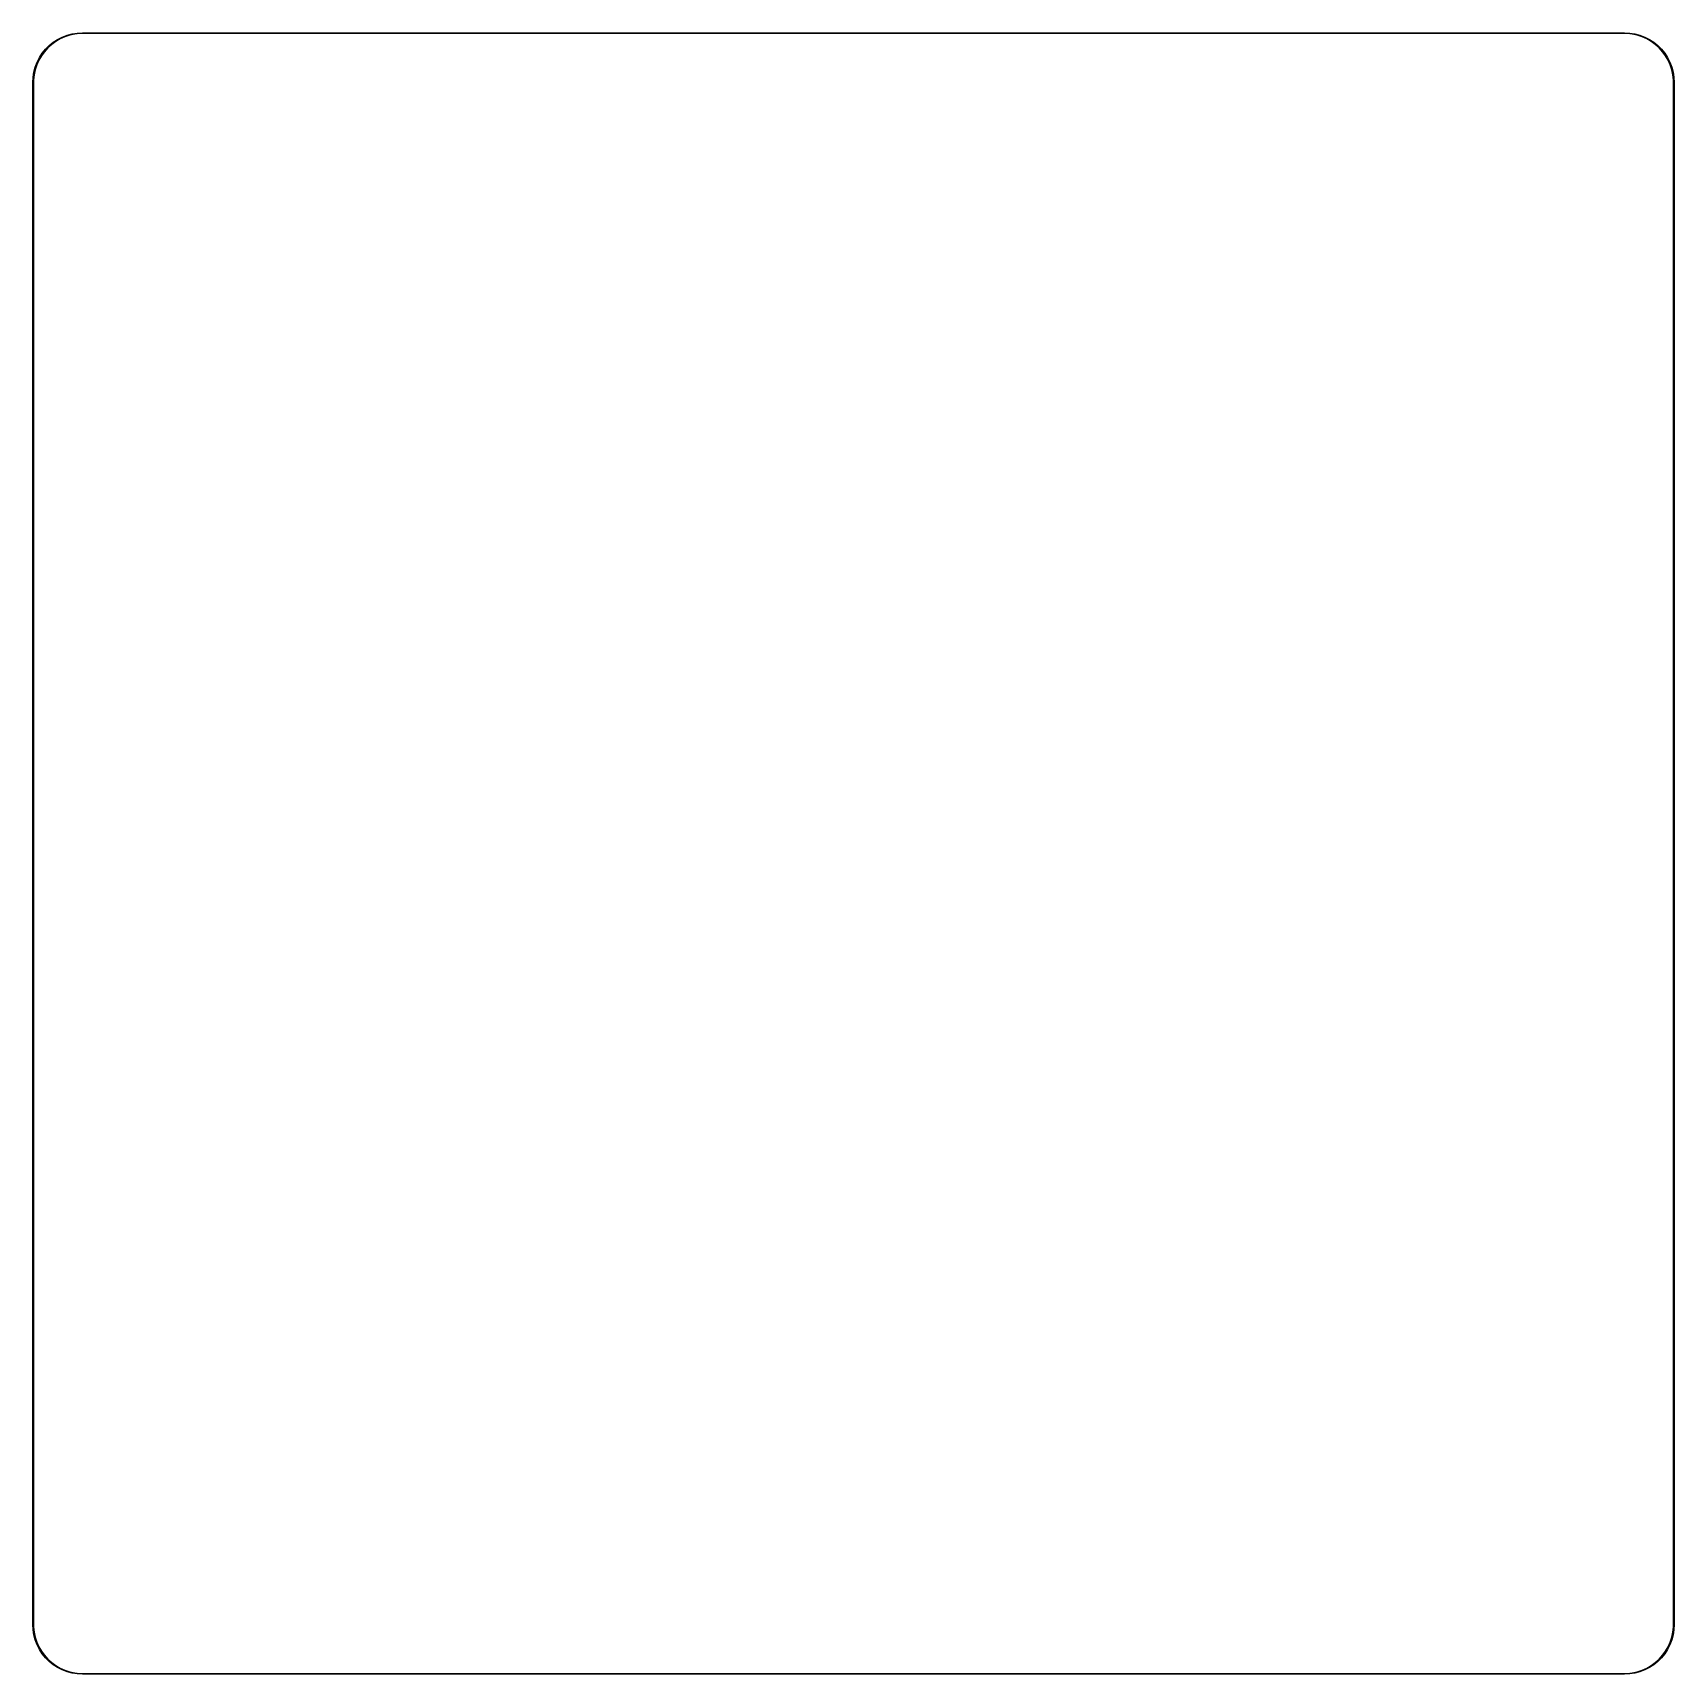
# Model space of a CAD drawing. Extents: x 117 to 217, y -143 to -43.
import ezdxf

# ---------------------------------------------------------------- set-up
doc = ezdxf.new("R2010")
doc.units = 0
doc.layers.add('BLACK', color=7, linetype='CONTINUOUS')

msp = doc.modelspace()

# ---------------------------------------------------------------- linework, layer by layer
at = {"layer": 'BLACK', "linetype": 'CONTINUOUS'}
for p, q in [((119.371067, -43.041104), (119.683801, -42.991571)), ((119.683801, -42.991571), (120, -42.975)), ((120, -42.975), (214, -42.975)), ((214, -42.975), (214.316199, -42.991571)), ((214.316199, -42.991571), (214.628933, -43.041104)), ((117.552724, -44.22195), (117.751987, -43.97588)), ((117.89347, -43.89347), (117.684818, -44.125202)), ((117.751987, -43.97588), (117.97588, -43.751987)), ((118.125202, -43.684818), (117.89347, -43.89347)), ((117.97588, -43.751987), (118.22195, -43.552724)), ((118.377475, -43.501531), (118.125202, -43.684818)), ((118.22195, -43.552724), (118.4875, -43.380273)), ((118.647525, -43.345618), (118.377475, -43.501531)), ((118.4875, -43.380273), (118.769622, -43.236525)), ((118.932392, -43.218786), (118.647525, -43.345618)), ((118.769622, -43.236525), (119.065224, -43.123054)), ((119.228957, -43.122427), (118.932392, -43.218786)), ((119.065224, -43.123054), (119.371067, -43.041104)), ((119.533969, -43.057594), (119.228957, -43.122427)), ((119.844087, -43.025), (119.533969, -43.057594)), ((120, -43.025), (119.844087, -43.025)), ((214, -43.025), (120, -43.025)), ((214.155913, -43.025), (214, -43.025)), ((214.466031, -43.057594), (214.155913, -43.025)), ((214.771043, -43.122427), (214.466031, -43.057594)), ((214.628933, -43.041104), (214.934776, -43.123054)), ((215.067608, -43.218786), (214.771043, -43.122427)), ((214.934776, -43.123054), (215.230378, -43.236525)), ((215.352475, -43.345618), (215.067608, -43.218786)), ((215.230378, -43.236525), (215.5125, -43.380273)), ((215.622525, -43.501531), (215.352475, -43.345618)), ((215.5125, -43.380273), (215.77805, -43.552724)), ((215.874798, -43.684818), (215.622525, -43.501531)), ((215.77805, -43.552724), (216.02412, -43.751987)), ((216.10653, -43.89347), (215.874798, -43.684818)), ((216.02412, -43.751987), (216.248013, -43.97588)), ((216.315182, -44.125202), (216.10653, -43.89347)), ((216.248013, -43.97588), (216.447276, -44.22195)), ((117.218786, -44.932392), (117.122427, -45.228957)), ((117.123054, -45.065224), (117.236525, -44.769622)), ((117.345618, -44.647525), (117.218786, -44.932392)), ((117.236525, -44.769622), (117.380273, -44.4875)), ((117.501531, -44.377475), (117.345618, -44.647525)), ((117.380273, -44.4875), (117.552724, -44.22195)), ((117.684818, -44.125202), (117.501531, -44.377475)), ((216.498469, -44.377475), (216.315182, -44.125202)), ((216.447276, -44.22195), (216.619727, -44.4875)), ((216.654382, -44.647525), (216.498469, -44.377475)), ((216.619727, -44.4875), (216.763475, -44.769622)), ((216.781214, -44.932392), (216.654382, -44.647525)), ((216.763475, -44.769622), (216.876946, -45.065224)), ((216.877573, -45.228957), (216.781214, -44.932392)), ((116.975, -46), (116.991571, -45.683801)), ((116.975, -140), (116.975, -46)), ((116.991571, -45.683801), (117.041104, -45.371067)), ((117.057594, -45.533969), (117.025, -45.844087)), ((117.025, -45.844087), (117.025, -46)), ((117.025, -46), (117.025, -140)), ((117.041104, -45.371067), (117.123054, -45.065224)), ((117.122427, -45.228957), (117.057594, -45.533969)), ((216.876946, -45.065224), (216.958896, -45.371067)), ((216.942406, -45.533969), (216.877573, -45.228957)), ((216.975, -45.844087), (216.942406, -45.533969)), ((216.958896, -45.371067), (217.008429, -45.683801)), ((216.975, -46), (216.975, -45.844087)), ((216.975, -140), (216.975, -46)), ((217.008429, -45.683801), (217.025, -46)), ((217.025, -46), (217.025, -140)), ((116.991571, -140.316199), (116.975, -140)), ((117.025, -140), (117.025, -140.155913)), ((216.975, -140.155913), (216.975, -140)), ((217.025, -140), (217.008429, -140.316199)), ((117.041104, -140.628933), (116.991571, -140.316199)), ((117.025, -140.155913), (117.057594, -140.466031)), ((117.123054, -140.934776), (117.041104, -140.628933)), ((117.057594, -140.466031), (117.122427, -140.771043)), ((117.122427, -140.771043), (117.218786, -141.067608)), ((117.236525, -141.230378), (117.123054, -140.934776)), ((117.218786, -141.067608), (117.345618, -141.352475)), ((216.654382, -141.352475), (216.781214, -141.067608)), ((216.876946, -140.934776), (216.763475, -141.230378)), ((216.781214, -141.067608), (216.877573, -140.771043)), ((216.958896, -140.628933), (216.876946, -140.934776)), ((216.877573, -140.771043), (216.942406, -140.466031)), ((216.942406, -140.466031), (216.975, -140.155913)), ((217.008429, -140.316199), (216.958896, -140.628933)), ((117.380273, -141.5125), (117.236525, -141.230378)), ((117.345618, -141.352475), (117.501531, -141.622525)), ((117.552724, -141.77805), (117.380273, -141.5125)), ((117.501531, -141.622525), (117.684818, -141.874798)), ((117.751987, -142.02412), (117.552724, -141.77805)), ((117.684818, -141.874798), (117.89347, -142.10653)), ((117.97588, -142.248013), (117.751987, -142.02412)), ((216.248013, -142.02412), (216.02412, -142.248013)), ((216.10653, -142.10653), (216.315182, -141.874798)), ((216.447276, -141.77805), (216.248013, -142.02412)), ((216.315182, -141.874798), (216.498469, -141.622525)), ((216.619727, -141.5125), (216.447276, -141.77805)), ((216.498469, -141.622525), (216.654382, -141.352475)), ((216.763475, -141.230378), (216.619727, -141.5125)), ((117.89347, -142.10653), (118.125202, -142.315182)), ((118.22195, -142.447276), (117.97588, -142.248013)), ((118.125202, -142.315182), (118.377475, -142.498469)), ((118.4875, -142.619727), (118.22195, -142.447276)), ((118.377475, -142.498469), (118.647525, -142.654382)), ((118.769622, -142.763475), (118.4875, -142.619727)), ((118.647525, -142.654382), (118.932392, -142.781214)), ((119.065224, -142.876946), (118.769622, -142.763475)), ((118.932392, -142.781214), (119.228957, -142.877573)), ((119.371067, -142.958896), (119.065224, -142.876946)), ((119.228957, -142.877573), (119.533969, -142.942406)), ((119.683801, -143.008429), (119.371067, -142.958896)), ((119.533969, -142.942406), (119.844087, -142.975)), ((120, -143.025), (119.683801, -143.008429)), ((119.844087, -142.975), (120, -142.975)), ((120, -142.975), (214, -142.975)), ((214, -143.025), (120, -143.025)), ((214, -142.975), (214.155913, -142.975)), ((214.316199, -143.008429), (214, -143.025)), ((214.155913, -142.975), (214.466031, -142.942406)), ((214.628933, -142.958896), (214.316199, -143.008429)), ((214.466031, -142.942406), (214.771043, -142.877573)), ((214.934776, -142.876946), (214.628933, -142.958896)), ((214.771043, -142.877573), (215.067608, -142.781214)), ((215.230378, -142.763475), (214.934776, -142.876946)), ((215.067608, -142.781214), (215.352475, -142.654382)), ((215.5125, -142.619727), (215.230378, -142.763475)), ((215.352475, -142.654382), (215.622525, -142.498469)), ((215.77805, -142.447276), (215.5125, -142.619727)), ((215.622525, -142.498469), (215.874798, -142.315182)), ((216.02412, -142.248013), (215.77805, -142.447276)), ((215.874798, -142.315182), (216.10653, -142.10653))]:
    msp.add_line(p, q, dxfattribs=at)

doc.saveas('drawing.dxf')
